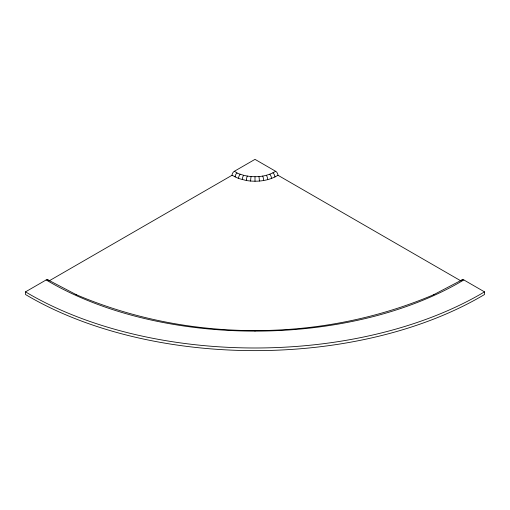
<?xml version="1.0" encoding="UTF-8"?>
<svg xmlns="http://www.w3.org/2000/svg" width="510" height="510" viewBox="0 0 510 510"><rect width="100%" height="100%" fill="white"/><g stroke="black" fill="none" stroke-linecap="round" stroke-linejoin="round"><path stroke-width="0.76" d="M246.623 180.075L246.387 180.534L238.527 178.468L232.05 175.261L49.107 280.889M242.632 179.259L242.32 179.66A3.245 1.084 -75.4 0 1 243.652 175.3C254.273 177.875 266.201 177.129 275.655 171.29A3.245 1.874 60 0 1 277.95 175.261L460.893 280.889M238.776 178.239L238.527 178.468A3.245 1.39 -70.5 0 1 240.229 174.222L243.652 175.3M240.229 174.222L236.844 173.094A3.245 1.645 -65.5 0 0 235.091 176.995L235.518 176.69M25.5 291.867L46.155 279.939A290.324 167.618 0 0 0 463.845 279.939L484.5 291.867L484.5 294.512A319.521 184.473 0 0 1 25.5 294.512L25.5 291.867A319.521 184.473 0 0 0 484.5 291.867M232.05 175.261A3.245 1.874 -60 0 1 234.345 171.29L255 159.362L275.655 171.29M247.305 176.084A3.245 0.752 -80.3 0 0 246.387 180.534C257.059 182.172 268.617 181.031 277.95 175.261M433.672 294.71L462.219 279.78M433.87 294.627C321.523 342.586 188.477 342.586 76.13 294.627M47.781 279.78L76.328 294.71M234.345 171.29L237.105 172.877M272.901 172.877L273.156 173.094A3.245 1.651 65.3 0 1 274.916 176.995M263.574 180.451L263.613 180.534A3.245 0.752 80.3 0 0 262.695 176.084M255 176.721L255 181.248M255 330.531L255 331.124M461.626 280.621A3.245 1.874 60 0 1 463.845 279.939M46.155 279.939A3.245 1.874 -60 0 1 48.373 280.621M250.646 181.069A3.245 0.382 -85.2 0 1 251.111 176.562M269.771 174.222A3.245 1.39 70.5 0 1 271.473 178.468M266.347 175.3A3.245 1.084 75.4 0 1 267.68 179.66M258.889 176.562A3.245 0.382 85.2 0 1 259.354 181.069"/></g></svg>
